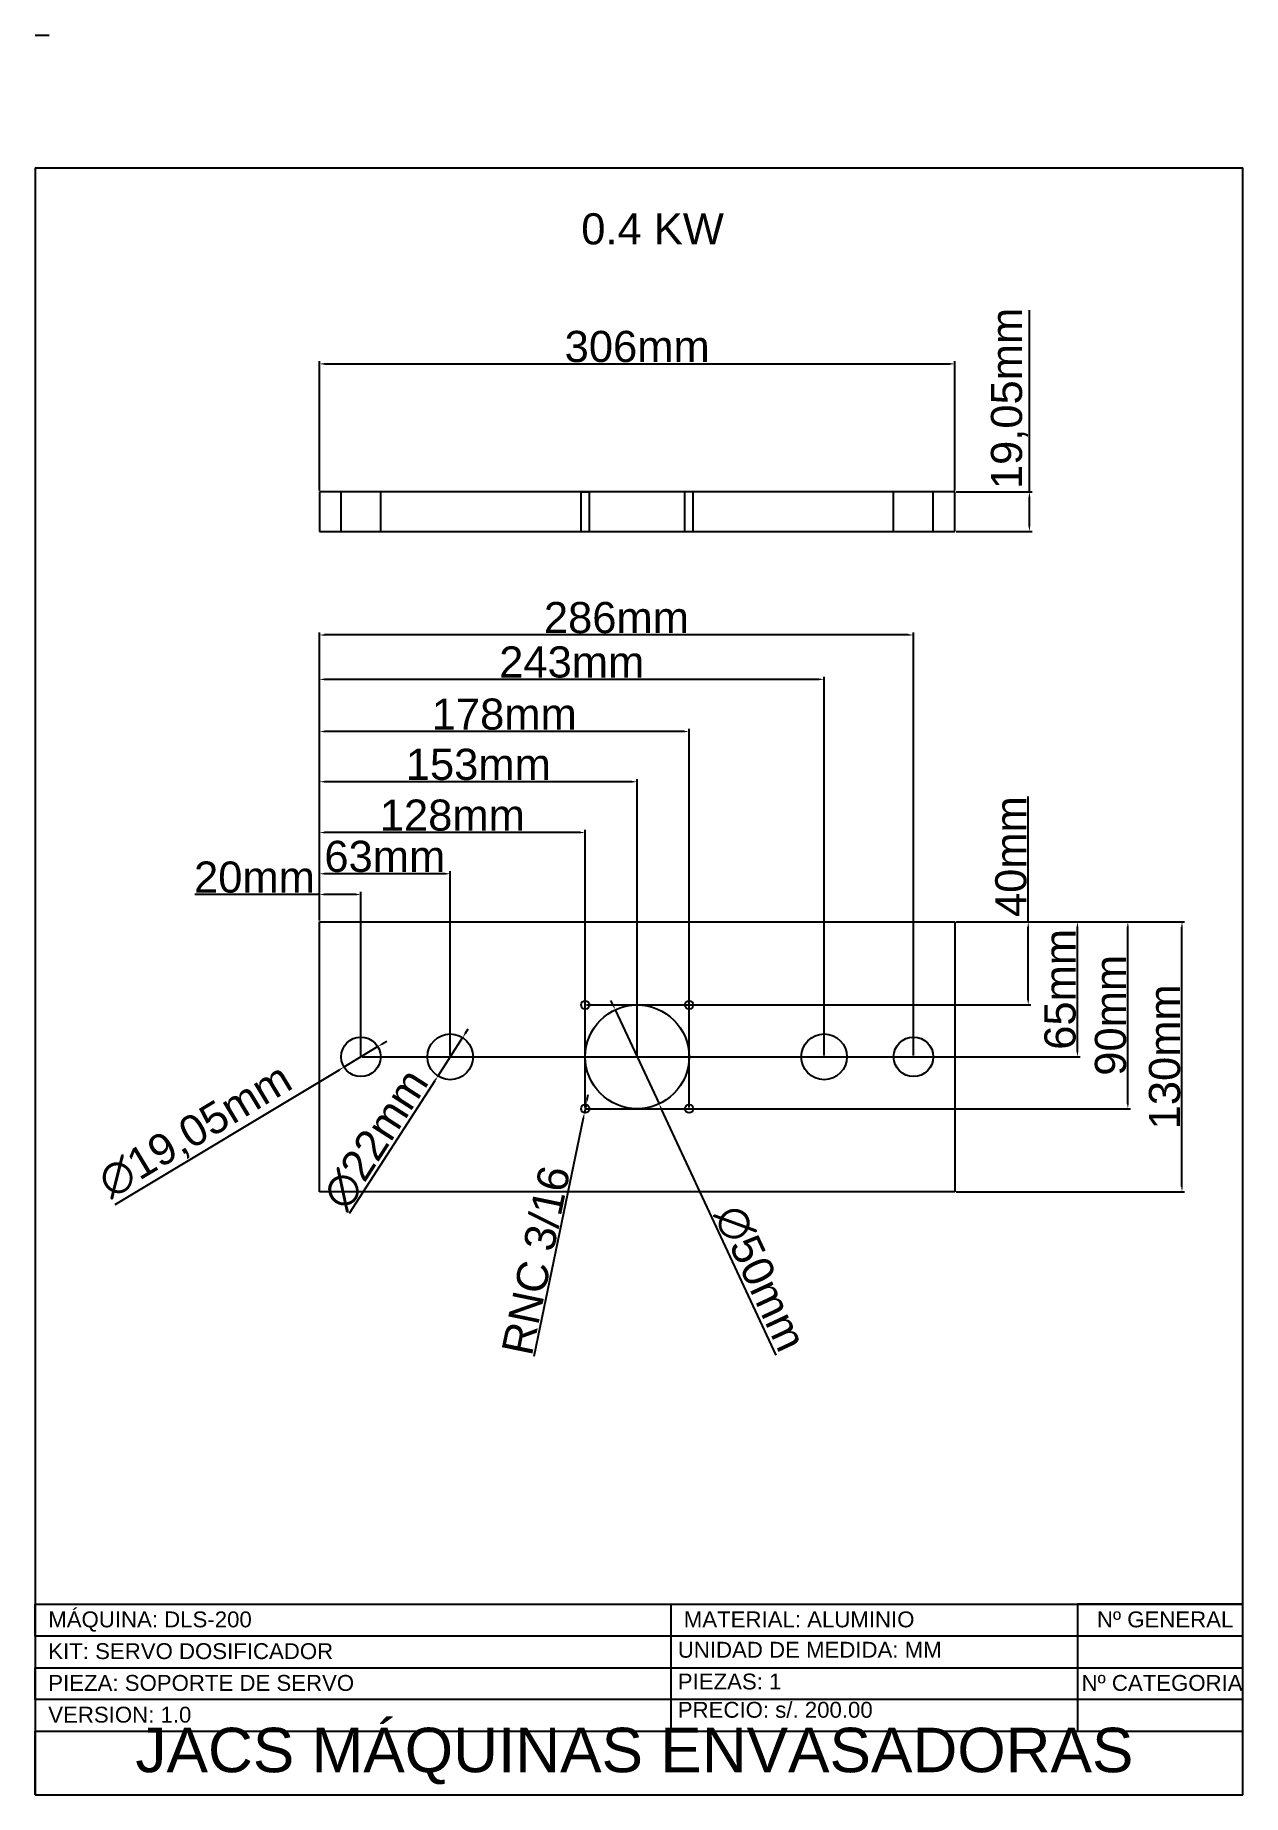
# Paper-space layout '7' of a CAD drawing. Header units: centimetres, sheet in millimetres. Extents: x 3 to 193, y 0 to 277.
# The model-space entities are those that its viewports show. They can reach past a viewport. Long polylines and large blocks are cut down to what shows.
import ezdxf

# ---------------------------------------------------------------- set-up
doc = ezdxf.new("R2010")
doc.units = ezdxf.units.CM
doc.header["$LTSCALE"] = 0.5
doc.linetypes.add('DASHED2', pattern=[9.525, 6.35, -3.175])
doc.styles.get("Standard").update_dxf_attribs({"font": 'arial.ttf'})
doc.dimstyles.new('ISO-25', dxfattribs={"dimtxt": 15, "dimasz": 2.5, "dimexe": 1.25, "dimexo": 0.625, "dimtad": 1, "dimtxsty": 'Standard', "dimcen": 2.5, "dimclrd": 1, "dimclre": 1, "dimadec": 0, "dimazin": 0, "dimtfac": 1, "dimtmove": 0, "dimatfit": 3, "dimfxl": 1, "dimarcsym": 0})

# ---------------------------------------------------------------- blocks, each defined once
blk = doc.blocks.new('*D478')
at = {"color": 1, "lineweight": -2, "transparency": 16777216}
for p, q in [((30040.2, 55846.21), (30040.2, 55908.48)), ((30042.7, 55907.23), (30343.7, 55907.23)), ((30346.2, 55846.21), (30346.2, 55908.48))]:
    blk.add_line(p, q, dxfattribs=at)
at = {"color": 1, "transparency": 16777216}
for points in [[(30042.7, 55907.65), (30042.7, 55906.81), (30040.2, 55907.23)], [(30343.7, 55907.65), (30343.7, 55906.81), (30346.2, 55907.23)]]:
    blk.add_solid(points, dxfattribs=at)
at = {"layer": 'Defpoints', "color": 0, "transparency": 16777216}
for p in [(30346.2, 55907.23), (30040.2, 55845.58), (30346.2, 55845.58)]:
    blk.add_point(p, dxfattribs=at)
at = {"color": 0, "transparency": 16777216, "insert": (30193.2, 55915.52), "char_height": 15, "attachment_point": 5}
blk.add_mtext('306mm', dxfattribs=at)
blk = doc.blocks.new('*D479')
at = {"color": 1, "lineweight": -2, "transparency": 16777216}
for p, q in [((30382.03, 55845.58), (30382.03, 55933.05)), ((30346.82, 55845.58), (30383.28, 55845.58)), ((30382.03, 55829.03), (30382.03, 55843.08)), ((30346.82, 55826.53), (30383.28, 55826.53))]:
    blk.add_line(p, q, dxfattribs=at)
at = {"color": 1, "transparency": 16777216}
for points in [[(30381.61, 55843.08), (30382.44, 55843.08), (30382.03, 55845.58)], [(30381.61, 55829.03), (30382.44, 55829.03), (30382.03, 55826.53)]]:
    blk.add_solid(points, dxfattribs=at)
at = {"layer": 'Defpoints', "color": 0, "transparency": 16777216}
for p in [(30346.2, 55845.58), (30382.03, 55845.58), (30346.2, 55826.53)]:
    blk.add_point(p, dxfattribs=at)
at = {"color": 0, "transparency": 16777216, "insert": (30372.39, 55890.57), "char_height": 15, "attachment_point": 5, "rotation": 90}
blk.add_mtext('19,05mm', dxfattribs=at)
blk = doc.blocks.new('*D480')
at = {"color": 1, "lineweight": -2, "transparency": 16777216}
for p, q in [((30040.2, 55639.07), (30040.2, 55652.89)), ((30060.2, 55574.07), (30060.2, 55652.89)), ((30040.2, 55651.64), (29980.19, 55651.64)), ((30057.7, 55651.64), (30042.7, 55651.64))]:
    blk.add_line(p, q, dxfattribs=at)
at = {"color": 1, "transparency": 16777216}
for points in [[(30042.7, 55652.06), (30042.7, 55651.23), (30040.2, 55651.64)], [(30057.7, 55652.06), (30057.7, 55651.23), (30060.2, 55651.64)]]:
    blk.add_solid(points, dxfattribs=at)
at = {"layer": 'Defpoints', "color": 0, "transparency": 16777216}
for p in [(30040.2, 55651.64), (30040.2, 55638.45), (30060.2, 55573.45)]:
    blk.add_point(p, dxfattribs=at)
at = {"color": 0, "transparency": 16777216, "insert": (30008.95, 55659.93), "char_height": 15, "attachment_point": 5}
blk.add_mtext('20mm', dxfattribs=at)
blk = doc.blocks.new('*D481')
at = {"color": 1, "lineweight": -2, "transparency": 16777216}
for p, q in [((30040.2, 55639.07), (30040.2, 55682.74)), ((30165.7, 55681.49), (30042.7, 55681.49)), ((30168.2, 55549.07), (30168.2, 55682.74))]:
    blk.add_line(p, q, dxfattribs=at)
at = {"color": 1, "transparency": 16777216}
for points in [[(30042.7, 55681.91), (30042.7, 55681.07), (30040.2, 55681.49)], [(30165.7, 55681.91), (30165.7, 55681.07), (30168.2, 55681.49)]]:
    blk.add_solid(points, dxfattribs=at)
at = {"layer": 'Defpoints', "color": 0, "transparency": 16777216}
for p in [(30040.2, 55681.49), (30040.2, 55638.45), (30168.2, 55548.45)]:
    blk.add_point(p, dxfattribs=at)
at = {"color": 0, "transparency": 16777216, "insert": (30104.2, 55689.77), "char_height": 15, "attachment_point": 5}
blk.add_mtext('128mm', dxfattribs=at)
blk = doc.blocks.new('*D482')
at = {"color": 1, "lineweight": -2, "transparency": 16777216}
for p, q in [((30040.2, 55639.07), (30040.2, 55707.21)), ((30190.7, 55705.96), (30042.7, 55705.96)), ((30193.2, 55574.07), (30193.2, 55707.21))]:
    blk.add_line(p, q, dxfattribs=at)
at = {"color": 1, "transparency": 16777216}
for points in [[(30042.7, 55706.38), (30042.7, 55705.55), (30040.2, 55705.96)], [(30190.7, 55706.38), (30190.7, 55705.55), (30193.2, 55705.96)]]:
    blk.add_solid(points, dxfattribs=at)
at = {"layer": 'Defpoints', "color": 0, "transparency": 16777216}
for p in [(30040.2, 55705.96), (30040.2, 55638.45), (30193.2, 55573.45)]:
    blk.add_point(p, dxfattribs=at)
at = {"color": 0, "transparency": 16777216, "insert": (30116.7, 55714.25), "char_height": 15, "attachment_point": 5}
blk.add_mtext('153mm', dxfattribs=at)
blk = doc.blocks.new('*D483')
at = {"color": 1, "lineweight": -2, "transparency": 16777216}
for p, q in [((30040.2, 55639.07), (30040.2, 55731.4)), ((30215.7, 55730.15), (30042.7, 55730.15)), ((30218.2, 55549.07), (30218.2, 55731.4))]:
    blk.add_line(p, q, dxfattribs=at)
at = {"color": 1, "transparency": 16777216}
for points in [[(30042.7, 55730.56), (30042.7, 55729.73), (30040.2, 55730.15)], [(30215.7, 55730.56), (30215.7, 55729.73), (30218.2, 55730.15)]]:
    blk.add_solid(points, dxfattribs=at)
at = {"layer": 'Defpoints', "color": 0, "transparency": 16777216}
for p in [(30040.2, 55730.15), (30040.2, 55638.45), (30218.2, 55548.45)]:
    blk.add_point(p, dxfattribs=at)
at = {"color": 0, "transparency": 16777216, "insert": (30129.2, 55738.43), "char_height": 15, "attachment_point": 5}
blk.add_mtext('178mm', dxfattribs=at)
blk = doc.blocks.new('*D484')
at = {"color": 1, "lineweight": -2, "transparency": 16777216}
for p, q in [((30040.2, 55639.07), (30040.2, 55777.9)), ((30323.7, 55776.65), (30042.7, 55776.65)), ((30326.2, 55574.07), (30326.2, 55777.9))]:
    blk.add_line(p, q, dxfattribs=at)
at = {"color": 1, "transparency": 16777216}
for points in [[(30042.7, 55777.07), (30042.7, 55776.23), (30040.2, 55776.65)], [(30323.7, 55777.07), (30323.7, 55776.23), (30326.2, 55776.65)]]:
    blk.add_solid(points, dxfattribs=at)
at = {"layer": 'Defpoints', "color": 0, "transparency": 16777216}
for p in [(30040.2, 55776.65), (30040.2, 55638.45), (30326.2, 55573.45)]:
    blk.add_point(p, dxfattribs=at)
at = {"color": 0, "transparency": 16777216, "insert": (30183.2, 55784.94), "char_height": 15, "attachment_point": 5}
blk.add_mtext('286mm', dxfattribs=at)
blk = doc.blocks.new('*D485')
at = {"color": 1, "lineweight": -2, "transparency": 16777216}
for p, q in [((30381.46, 55638.45), (30381.46, 55698.8)), ((30346.82, 55638.45), (30382.71, 55638.45)), ((30381.46, 55600.95), (30381.46, 55635.95)), ((30168.82, 55598.45), (30382.71, 55598.45))]:
    blk.add_line(p, q, dxfattribs=at)
at = {"color": 1, "transparency": 16777216}
for points in [[(30381.04, 55635.95), (30381.87, 55635.95), (30381.46, 55638.45)], [(30381.04, 55600.95), (30381.87, 55600.95), (30381.46, 55598.45)]]:
    blk.add_solid(points, dxfattribs=at)
at = {"layer": 'Defpoints', "color": 0, "transparency": 16777216}
for p in [(30346.2, 55638.45), (30381.46, 55638.45), (30168.2, 55598.45)]:
    blk.add_point(p, dxfattribs=at)
at = {"color": 0, "transparency": 16777216, "insert": (30373.17, 55669.88), "char_height": 15, "attachment_point": 5, "rotation": 90}
blk.add_mtext('40mm', dxfattribs=at)
blk = doc.blocks.new('*D486')
at = {"color": 1, "lineweight": -2, "transparency": 16777216}
for p, q in [((30346.82, 55638.45), (30406.39, 55638.45)), ((30405.14, 55575.95), (30405.14, 55635.95)), ((30060.82, 55573.45), (30406.39, 55573.45))]:
    blk.add_line(p, q, dxfattribs=at)
at = {"color": 1, "transparency": 16777216}
for points in [[(30404.73, 55635.95), (30405.56, 55635.95), (30405.14, 55638.45)], [(30404.73, 55575.95), (30405.56, 55575.95), (30405.14, 55573.45)]]:
    blk.add_solid(points, dxfattribs=at)
at = {"layer": 'Defpoints', "color": 0, "transparency": 16777216}
for p in [(30346.2, 55638.45), (30405.14, 55638.45), (30060.2, 55573.45)]:
    blk.add_point(p, dxfattribs=at)
at = {"color": 0, "transparency": 16777216, "insert": (30396.86, 55605.95), "char_height": 15, "attachment_point": 5, "rotation": 90}
blk.add_mtext('65mm', dxfattribs=at)
blk = doc.blocks.new('*D487')
at = {"color": 1, "lineweight": -2, "transparency": 16777216}
for p, q in [((30346.82, 55638.45), (30430.67, 55638.45)), ((30429.42, 55550.95), (30429.42, 55635.95)), ((30168.82, 55548.45), (30430.67, 55548.45))]:
    blk.add_line(p, q, dxfattribs=at)
at = {"color": 1, "transparency": 16777216}
for points in [[(30429, 55635.95), (30429.84, 55635.95), (30429.42, 55638.45)], [(30429, 55550.95), (30429.84, 55550.95), (30429.42, 55548.45)]]:
    blk.add_solid(points, dxfattribs=at)
at = {"layer": 'Defpoints', "color": 0, "transparency": 16777216}
for p in [(30346.2, 55638.45), (30429.42, 55638.45), (30168.2, 55548.45)]:
    blk.add_point(p, dxfattribs=at)
at = {"color": 0, "transparency": 16777216, "insert": (30421.14, 55593.45), "char_height": 15, "attachment_point": 5, "rotation": 90}
blk.add_mtext('90mm', dxfattribs=at)
blk = doc.blocks.new('*D488')
at = {"color": 1, "lineweight": -2, "transparency": 16777216}
for p, q in [((30346.82, 55638.45), (30456.72, 55638.45)), ((30455.47, 55510.95), (30455.47, 55635.95)), ((30346.82, 55508.45), (30456.72, 55508.45))]:
    blk.add_line(p, q, dxfattribs=at)
at = {"color": 1, "transparency": 16777216}
for points in [[(30455.06, 55635.95), (30455.89, 55635.95), (30455.47, 55638.45)], [(30455.06, 55510.95), (30455.89, 55510.95), (30455.47, 55508.45)]]:
    blk.add_solid(points, dxfattribs=at)
at = {"layer": 'Defpoints', "color": 0, "transparency": 16777216}
for p in [(30346.2, 55638.45), (30455.47, 55638.45), (30346.2, 55508.45)]:
    blk.add_point(p, dxfattribs=at)
at = {"color": 0, "transparency": 16777216, "insert": (30447.18, 55573.45), "char_height": 15, "attachment_point": 5, "rotation": 90}
blk.add_mtext('130mm', dxfattribs=at)
blk = doc.blocks.new('*D489')
at = {"color": 1, "lineweight": -2, "transparency": 16777216}
for p, q in [((30068.36, 55578.36), (30052.04, 55568.54)), ((30070.5, 55579.65), (30072.64, 55580.94)), ((29941.92, 55502.25), (30049.9, 55567.25))]:
    blk.add_line(p, q, dxfattribs=at)
at = {"color": 1, "transparency": 16777216}
for points in [[(30070.29, 55580.01), (30070.72, 55579.29), (30068.36, 55578.36)], [(30049.68, 55567.61), (30050.11, 55566.89), (30052.04, 55568.54)]]:
    blk.add_solid(points, dxfattribs=at)
at = {"layer": 'Defpoints', "color": 0, "transparency": 16777216}
for p in [(30068.36, 55578.36), (30052.04, 55568.54)]:
    blk.add_point(p, dxfattribs=at)
at = {"color": 0, "transparency": 16777216, "insert": (29980.82, 55537.2), "char_height": 15, "attachment_point": 5, "rotation": 31.04428}
blk.add_mtext('∅19,05mm', dxfattribs=at)
blk = doc.blocks.new('*D490')
at = {"color": 1, "lineweight": -2, "transparency": 16777216}
for p, q in [((30040.2, 55639.07), (30040.2, 55756.51)), ((30280.7, 55755.26), (30042.7, 55755.26)), ((30283.2, 55574.07), (30283.2, 55756.51))]:
    blk.add_line(p, q, dxfattribs=at)
at = {"color": 1, "transparency": 16777216}
for points in [[(30042.7, 55755.68), (30042.7, 55754.84), (30040.2, 55755.26)], [(30280.7, 55755.68), (30280.7, 55754.84), (30283.2, 55755.26)]]:
    blk.add_solid(points, dxfattribs=at)
at = {"layer": 'Defpoints', "color": 0, "transparency": 16777216}
for p in [(30040.2, 55755.26), (30040.2, 55638.45), (30283.2, 55573.45)]:
    blk.add_point(p, dxfattribs=at)
at = {"color": 0, "transparency": 16777216, "insert": (30161.7, 55763.55), "char_height": 15, "attachment_point": 5}
blk.add_mtext('243mm', dxfattribs=at)
blk = doc.blocks.new('*D491')
at = {"color": 1, "lineweight": -2, "transparency": 16777216}
for p, q in [((30040.2, 55639.07), (30040.2, 55662.87)), ((30100.7, 55661.62), (30042.7, 55661.62)), ((30103.2, 55574.07), (30103.2, 55662.87))]:
    blk.add_line(p, q, dxfattribs=at)
at = {"color": 1, "transparency": 16777216}
for points in [[(30042.7, 55662.04), (30042.7, 55661.2), (30040.2, 55661.62)], [(30100.7, 55662.04), (30100.7, 55661.2), (30103.2, 55661.62)]]:
    blk.add_solid(points, dxfattribs=at)
at = {"layer": 'Defpoints', "color": 0, "transparency": 16777216}
for p in [(30040.2, 55661.62), (30040.2, 55638.45), (30103.2, 55573.45)]:
    blk.add_point(p, dxfattribs=at)
at = {"color": 0, "transparency": 16777216, "insert": (30071.7, 55669.91), "char_height": 15, "attachment_point": 5}
blk.add_mtext('63mm', dxfattribs=at)
blk = doc.blocks.new('*D492')
at = {"color": 1, "lineweight": -2, "transparency": 16777216}
for p, q in [((30110.5, 55584.8), (30111.86, 55586.91)), ((30109.15, 55582.7), (30097.25, 55564.2)), ((30054.74, 55498.12), (30095.9, 55562.1))]:
    blk.add_line(p, q, dxfattribs=at)
at = {"color": 1, "transparency": 16777216}
for points in [[(30110.15, 55585.03), (30110.85, 55584.58), (30109.15, 55582.7)], [(30095.55, 55562.32), (30096.25, 55561.87), (30097.25, 55564.2)]]:
    blk.add_solid(points, dxfattribs=at)
at = {"layer": 'Defpoints', "color": 0, "transparency": 16777216}
for p in [(30109.15, 55582.7), (30097.25, 55564.2)]:
    blk.add_point(p, dxfattribs=at)
at = {"color": 0, "transparency": 16777216, "insert": (30067.32, 55533.77), "char_height": 15, "attachment_point": 5, "rotation": 57.24843}
blk.add_mtext('∅22mm', dxfattribs=at)
blk = doc.blocks.new('*D493')
at = {"color": 1, "lineweight": -2, "transparency": 16777216}
for p, q in [((30181.6, 55598.38), (30180.54, 55600.65)), ((30182.65, 55596.12), (30203.75, 55550.78)), ((30260.08, 55429.75), (30204.8, 55548.52))]:
    blk.add_line(p, q, dxfattribs=at)
at = {"color": 1, "transparency": 16777216}
for points in [[(30181.97, 55598.56), (30181.22, 55598.21), (30182.65, 55596.12)], [(30205.18, 55548.69), (30204.43, 55548.34), (30203.75, 55550.78)]]:
    blk.add_solid(points, dxfattribs=at)
at = {"layer": 'Defpoints', "color": 0, "transparency": 16777216}
for p in [(30182.65, 55596.12), (30203.75, 55550.78)]:
    blk.add_point(p, dxfattribs=at)
at = {"color": 0, "transparency": 16777216, "insert": (30252.45, 55466.77), "char_height": 15, "attachment_point": 5, "rotation": 294.95904}
blk.add_mtext('∅50mm', dxfattribs=at)
blk = doc.blocks.new('*D494')
at = {"color": 1, "lineweight": -2, "transparency": 16777216}
for p, q in [((30168.6, 55550.41), (30167.79, 55546.49)), ((30169.11, 55552.86), (30169.62, 55555.3)), ((30143.54, 55429.33), (30167.29, 55544.04))]:
    blk.add_line(p, q, dxfattribs=at)
at = {"color": 1, "transparency": 16777216}
for points in [[(30168.7, 55552.94), (30169.52, 55552.77), (30168.6, 55550.41)], [(30166.88, 55544.13), (30167.7, 55543.96), (30167.79, 55546.49)]]:
    blk.add_solid(points, dxfattribs=at)
at = {"layer": 'Defpoints', "color": 0, "transparency": 16777216}
for p in [(30168.6, 55550.41), (30167.79, 55546.49)]:
    blk.add_point(p, dxfattribs=at)
at = {"color": 0, "transparency": 16777216, "insert": (30144.52, 55475.41), "char_height": 15, "attachment_point": 5, "rotation": 78.30451}
blk.add_mtext('RNC 3/16', dxfattribs=at)

msp = doc.modelspace()

# ---------------------------------------------------------------- linework, layer by layer
for p, q in [((30346.2, 55845.585), (30040.2, 55845.585)), ((30040.2, 55845.585), (30040.2, 55826.535)), ((30166.2, 55845.585), (30170.2, 55845.585)), ((30220.2, 55845.585), (30216.2, 55845.585)), ((30346.2, 55826.535), (30346.2, 55845.585)), ((30040.2, 55826.535), (30346.2, 55826.535)), ((30040.2, 55638.45), (30346.2, 55638.45)), ((30040.2, 55508.45), (30040.2, 55638.45)), ((30346.2, 55638.45), (30346.2, 55508.45)), ((30193.2, 55573.45), (30268.123, 55573.45)), ((30346.2, 55508.45), (30040.2, 55508.45))]:
    msp.add_line(p, q)
at = {"linetype": 'DASHED2'}
for p, q in [((30050.675, 55826.535), (30050.675, 55845.585)), ((30069.725, 55826.535), (30069.725, 55845.585)), ((30166.2, 55826.535), (30166.2, 55845.585)), ((30170.2, 55826.535), (30170.2, 55845.585)), ((30216.2, 55826.535), (30216.2, 55845.585)), ((30220.2, 55826.535), (30220.2, 55845.585)), ((30316.675, 55826.535), (30316.675, 55845.585)), ((30335.725, 55826.535), (30335.725, 55845.585))]:
    msp.add_line(p, q, dxfattribs=at)
for centre, radius in [((30168.2, 55598.45), 2), ((30193.2, 55573.45), 25), ((30218.2, 55598.45), 2), ((30103.2, 55573.45), 11), ((30283.2, 55573.45), 11), ((30060.2, 55573.45), 9.525), ((30326.2, 55573.45), 9.525), ((30168.2, 55548.45), 2), ((30218.2, 55548.45), 2)]:
    msp.add_circle(centre, radius)

# ---------------------------------------------------------------- texts
at = {"insert": (30166.268, 55979.782), "char_height": 15, "attachment_point": 1}
msp.add_mtext_dynamic_manual_height_columns('0.4 KW', width=876.24188, gutter_width=12.5, heights=[0], dxfattribs=at)

# ---------------------------------------------------------------- dimensions: what is measured, and where the dimension line sits
for base, p1, p2, picture, middle in [((30382.028, 55845.585), (30346.2, 55826.535), (30346.2, 55845.585), '*D479', (30372.389, 55890.569)), ((30381.458, 55638.45), (30168.2, 55598.45), (30346.2, 55638.45), '*D485', (30373.174, 55669.876)), ((30405.142, 55638.45), (30060.2, 55573.45), (30346.2, 55638.45), '*D486', (30396.859, 55605.95)), ((30429.419, 55638.45), (30168.2, 55548.45), (30346.2, 55638.45), '*D487', (30421.135, 55593.45)), ((30455.472, 55638.45), (30346.2, 55508.45), (30346.2, 55638.45), '*D488', (30447.183, 55573.45))]:
    dim = msp.add_linear_dim(base=base, p1=p1, p2=p2, angle=90, dimstyle='ISO-25', override={"dimpost": 'mm'})
    dim.commit()
    dim.dimension.update_dxf_attribs({"geometry": picture, "text_midpoint": middle})
for base, p1, p2, picture, middle in [((30346.2, 55907.231), (30040.2, 55845.585), (30346.2, 55845.585), '*D478', (30193.2, 55907.231)), ((30040.2, 55776.652), (30326.2, 55573.45), (30040.2, 55638.45), '*D484', (30183.2, 55776.652))]:
    dim = msp.add_linear_dim(base=base, p1=p1, p2=p2, dimstyle='ISO-25', override={"dimpost": 'mm'})
    dim.commit()
    dim.dimension.update_dxf_attribs({"geometry": picture, "text_midpoint": middle, "dimtype": 160})
for base, p1, picture, middle in [((30040.2, 55755.259), (30283.2, 55573.45), '*D490', (30161.7, 55763.548)), ((30040.2, 55730.146), (30218.2, 55548.45), '*D483', (30129.2, 55738.43)), ((30040.2, 55705.963), (30193.2, 55573.45), '*D482', (30116.7, 55714.252)), ((30040.2, 55681.491), (30168.2, 55548.45), '*D481', (30104.2, 55689.774)), ((30040.2, 55661.62), (30103.2, 55573.45), '*D491', (30071.7, 55669.909)), ((30040.2, 55651.645), (30060.2, 55573.45), '*D480', (30008.947, 55659.929))]:
    dim = msp.add_linear_dim(base=base, p1=p1, p2=(30040.2, 55638.45), dimstyle='ISO-25', override={"dimpost": 'mm'})
    dim.commit()
    dim.dimension.update_dxf_attribs({"geometry": picture, "text_midpoint": middle})
for p1, p2, picture, middle in [((30182.65, 55596.115), (30203.749, 55550.785), '*D493', (30244.56, 55463.101)), ((30068.36, 55578.362), (30052.039, 55568.538), '*D489', (29985.913, 55528.736))]:
    dim = msp.add_diameter_dim_2p(p1=p1, p2=p2, dimstyle='ISO-25', override={"dimpost": 'mm'})
    dim.commit()
    dim.dimension.update_dxf_attribs({"geometry": picture, "text_midpoint": middle, "dimtype": 163})
dim = msp.add_diameter_dim_2p(p1=(30109.15, 55582.701), p2=(30097.249, 55564.199), dimstyle='ISO-25', override={"dimpost": 'mm'})
dim.commit()
dim.dimension.update_dxf_attribs({"geometry": '*D492', "text_midpoint": (30067.324, 55533.765)})
dim = msp.add_diameter_dim_2p(p1=(30168.605, 55550.408), p2=(30167.794, 55546.491), text='RNC 3/16', dimstyle='ISO-25', override={"dimpost": 'mm'})
dim.commit()
dim.dimension.update_dxf_attribs({"geometry": '*D494', "text_midpoint": (30152.728, 55473.709), "dimtype": 163})

psp = doc.layouts.new('7')

# ---------------------------------------------------------------- linework, layer by layer
for p, q in [((3.11, 276.94), (5.31, 276.94)), ((3.11, 256.06), (3.11, -0.06)), ((3.11, 256.06), (193.11, 256.06)), ((193.11, -0.06), (193.11, 256.06)), ((3.11, 24.94), (3.11, 29.94)), ((3.11, 29.94), (193.11, 29.94)), ((3.11, 29.94), (103.11, 29.94)), ((103.11, 29.94), (103.11, 9.94)), ((193.11, 29.94), (167.11, 29.94)), ((167.11, 29.94), (167.11, 9.94)), ((193.11, 29.94), (168.11, 29.94)), ((193.11, 24.94), (3.11, 24.94)), ((193.11, 19.94), (193.11, 24.94)), ((3.11, 14.94), (3.11, 19.94)), ((3.11, 19.94), (193.11, 19.94)), ((193.11, 14.94), (3.11, 14.94)), ((193.11, 9.94), (193.11, 14.94)), ((3.11, -0.06), (3.11, 9.94)), ((3.11, 9.94), (193.11, 9.94)), ((3.11, -0.06), (193.11, -0.06))]:
    psp.add_line(p, q)

# ---------------------------------------------------------------- texts
at = {"attachment_point": 1}
for s, width, insert, char_height in [('MÁQUINA: DLS-200', 100, (5.16, 28.81), 2.5), ('MATERIAL: ALUMINIO', 100, (105.16, 28.81), 2.5), ('Nº GENERAL', 100, (170.16, 28.81), 2.5), ('KIT: SERVO DOSIFICADOR', 100, (5.16, 23.81), 2.5), ('UNIDAD DE MEDIDA: MM', 100, (104.21, 24.03), 2.5), ('PIEZA: SOPORTE DE SERVO', 100, (5.16, 18.81), 2.5), ('PIEZAS: 1', 100, (104.21, 19.03), 2.5), ('Nº CATEGORIA', 100, (167.74, 18.81), 2.5), ('PRECIO: s/. 200.00 ', 100, (104.21, 14.58), 2.5), ('VERSION: 1.0', 100, (5.16, 13.81), 2.5), ('    JACS MÁQUINAS ENVASADORAS', 186.3441, (8.01, 10.5), 7)]:
    psp.add_mtext_dynamic_manual_height_columns(s, width=width, gutter_width=12.5, heights=[0], dxfattribs=dict(at, insert=insert, char_height=char_height))

# ---------------------------------------------------------------- viewports
at = {"layer": '0', "view_target_point": (-247.019, -525.705)}
psp.add_viewport(center=(98.11, 143), size=(190, 226.121), view_center_point=(30441.102, 56181.414), view_height=691.8924, dxfattribs=at)

doc.saveas('drawing.dxf')
